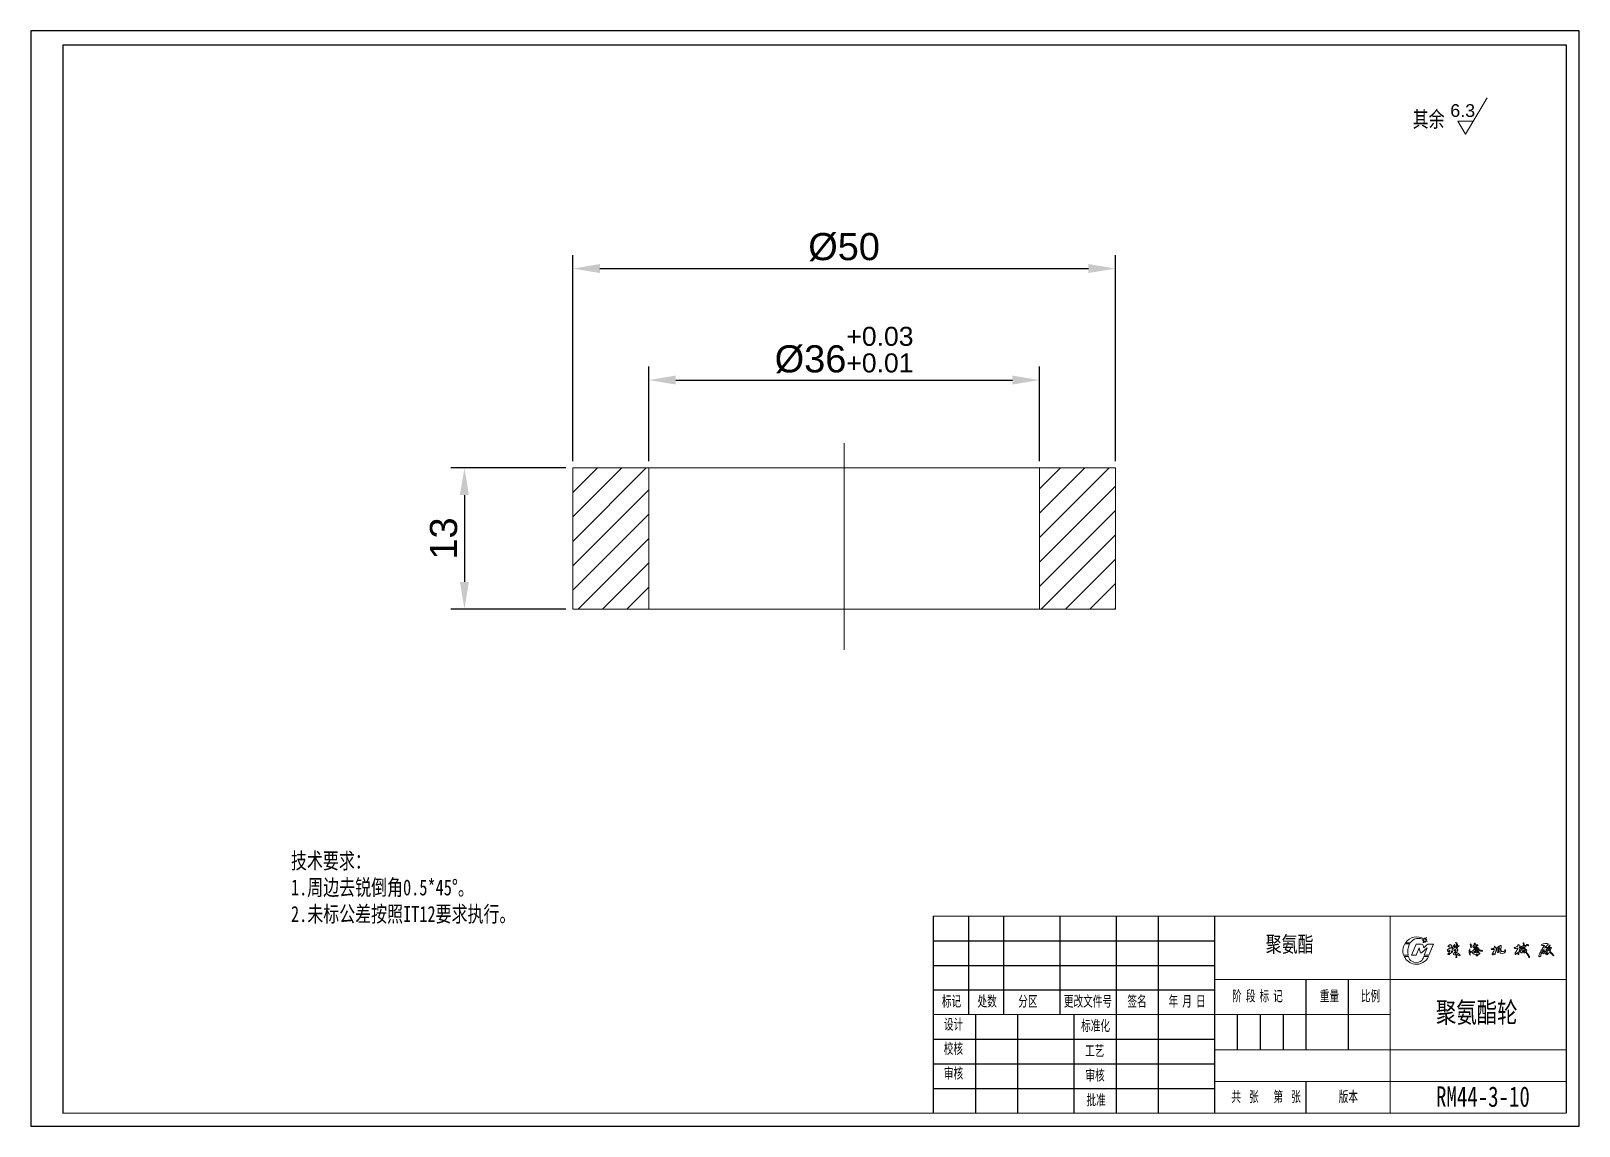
# Model space of a CAD drawing. Header units: millimetres. Extents: x 159963 to 160106, y -90262 to -90161.
import ezdxf

# ---------------------------------------------------------------- set-up
doc = ezdxf.new("R2010")
doc.units = ezdxf.units.MM
doc.linetypes.add('ACAD_ISO04W100', pattern=[30, 24, -3, 0, -3])
for name, color, linetype in [('10', 7, 'Continuous'), ('5', 7, 'Continuous'), ('9', 7, 'Continuous')]:
    doc.layers.add(name, color=color, linetype=linetype)
doc.layers.add('中心线', color=6, linetype='ACAD_ISO04W100', lineweight=0)
doc.layers.add('尺寸线', color=100, linetype='Continuous', lineweight=5)
doc.styles.add('SLDTEXTSTYLE1', font='TXT', dxfattribs={"width": 0.7, "bigfont": 'bigfont'})
doc.styles.get("Standard").update_dxf_attribs({"font": 'arial.ttf'})
doc.dimstyles.new('ISO-25', dxfattribs={"dimtxt": 2.5, "dimasz": 2.5, "dimexe": 1.25, "dimexo": 0.625, "dimtad": 1, "dimtih": 1, "dimtoh": 1, "dimtxsty": 'Standard', "dimcen": 2.5, "dimadec": 0, "dimazin": 0, "dimtfac": 1, "dimtmove": 0, "dimatfit": 3, "dimfxl": 1, "dimarcsym": 0})

# ---------------------------------------------------------------- blocks, each defined once
blk = doc.blocks.new('*D233')
at = {"layer": 'Defpoints', "color": 0, "transparency": 16777216}
for p in [(160013.11, -90201.49), (160003.14, -90214.49), (160013.11, -90214.49)]:
    blk.add_point(p, dxfattribs=at)
at = {"layer": '尺寸线', "color": 0, "lineweight": -2, "transparency": 16777216}
for p, q in [((160012.49, -90201.49), (160001.89, -90201.49)), ((160003.14, -90203.99), (160003.14, -90211.99)), ((160012.49, -90214.49), (160001.89, -90214.49))]:
    blk.add_line(p, q, dxfattribs=at)
at = {"layer": '尺寸线', "color": 0, "transparency": 16777216}
for points in [[(160002.72, -90203.99), (160003.55, -90203.99), (160003.14, -90201.49)], [(160002.72, -90211.99), (160003.55, -90211.99), (160003.14, -90214.49)]]:
    blk.add_solid(points, dxfattribs=at)
at = {"layer": '尺寸线', "color": 0, "transparency": 16777216, "insert": (160001.23, -90207.99), "char_height": 2.5, "attachment_point": 5, "rotation": 90}
blk.add_mtext('13', dxfattribs=at)
blk = doc.blocks.new('*D234')
at = {"layer": 'Defpoints', "color": 0, "transparency": 16777216}
for p in [(160063.11, -90183.13), (160013.11, -90201.49), (160063.11, -90201.49)]:
    blk.add_point(p, dxfattribs=at)
at = {"layer": '尺寸线', "color": 0, "lineweight": -2, "transparency": 16777216}
for p, q in [((160013.11, -90200.86), (160013.11, -90181.88)), ((160063.11, -90200.86), (160063.11, -90181.88)), ((160015.61, -90183.13), (160060.61, -90183.13))]:
    blk.add_line(p, q, dxfattribs=at)
at = {"layer": '尺寸线', "color": 0, "transparency": 16777216}
for points in [[(160015.61, -90182.71), (160015.61, -90183.54), (160013.11, -90183.13)], [(160060.61, -90182.71), (160060.61, -90183.54), (160063.11, -90183.13)]]:
    blk.add_solid(points, dxfattribs=at)
at = {"layer": '尺寸线', "color": 0, "transparency": 16777216, "insert": (160038.11, -90181.15), "char_height": 2.5, "attachment_point": 5}
blk.add_mtext('%%C50', dxfattribs=at)
blk = doc.blocks.new('*D235')
at = {"layer": 'Defpoints', "color": 0, "transparency": 16777216}
for p in [(160056.11, -90193.4), (160020.11, -90201.49), (160056.11, -90201.49)]:
    blk.add_point(p, dxfattribs=at)
at = {"layer": '尺寸线', "color": 0, "lineweight": -2, "transparency": 16777216}
for p, q in [((160020.11, -90200.86), (160020.11, -90192.15)), ((160056.11, -90200.86), (160056.11, -90192.15)), ((160022.61, -90193.4), (160053.61, -90193.4))]:
    blk.add_line(p, q, dxfattribs=at)
at = {"layer": '尺寸线', "color": 0, "transparency": 16777216}
for points in [[(160022.61, -90192.98), (160022.61, -90193.81), (160020.11, -90193.4)], [(160053.61, -90192.98), (160053.61, -90193.81), (160056.11, -90193.4)]]:
    blk.add_solid(points, dxfattribs=at)
at = {"layer": '尺寸线', "color": 0, "transparency": 16777216, "insert": (160038.11, -90190.64), "char_height": 2.5, "attachment_point": 5}
blk.add_mtext('%%C36{\\H0.7x;\\S+0.03^ +0.01;}', dxfattribs=at)

msp = doc.modelspace()

# ---------------------------------------------------------------- hatches: boundary and pattern name
at = {"linetype": 'Continuous', "lineweight": 0}
h = msp.add_hatch(dxfattribs=at)
h.set_pattern_fill('ANSI31', color=4, scale=0.5, angle=3e-322, style=0)
h.paths.add_polyline_path([(160013.112, -90214.489), (160020.112, -90214.489), (160020.112, -90201.489), (160013.112, -90201.489)], flags=0)
h = msp.add_hatch(dxfattribs=at)
h.set_pattern_fill('ANSI31', color=4, scale=0.5, angle=3e-322, style=0)
h.paths.add_polyline_path([(160063.11, -90201.489), (160056.11, -90201.489), (160056.11, -90214.489), (160063.11, -90214.489)], flags=0)

# ---------------------------------------------------------------- linework, layer by layer
at = {"color": 7, "linetype": 'Continuous', "lineweight": 15}
for p, q in [((160095.355, -90170.74), (160097.355, -90167.406)), ((160094.64, -90169.549), (160095.355, -90170.74)), ((160094.64, -90169.549), (160096.07, -90169.549)), ((160013.112, -90214.489), (160013.112, -90201.489)), ((160013.112, -90201.489), (160020.112, -90201.489)), ((160020.112, -90201.489), (160056.11, -90201.489)), ((160020.112, -90214.489), (160020.112, -90201.489)), ((160056.11, -90201.489), (160056.11, -90214.489)), ((160056.11, -90201.489), (160063.11, -90201.489)), ((160063.11, -90201.489), (160063.11, -90214.489)), ((160013.112, -90214.489), (160020.112, -90214.489)), ((160020.112, -90214.489), (160056.11, -90214.489)), ((160056.11, -90214.489), (160063.11, -90214.489))]:
    msp.add_line(p, q, dxfattribs=at)
at = {"layer": '10', "color": 7, "lineweight": 15}
for p, q in [((160088.417, -90242.773), (160088.417, -90251.84)), ((160072.226, -90248.602), (160104.608, -90248.602)), ((160046.321, -90251.84), (160088.417, -90251.84)), ((160088.417, -90251.84), (160088.417, -90260.907)), ((160072.226, -90255.078), (160104.608, -90255.078)), ((160072.226, -90257.998), (160104.608, -90257.998))]:
    msp.add_line(p, q, dxfattribs=at)
at = {"layer": '5', "color": 7, "lineweight": 15}
for p, q in [((160046.321, -90242.773), (160104.608, -90242.773)), ((160046.321, -90242.773), (160104.608, -90242.773)), ((160089.76, -90245.339), (160090.202, -90245.339)), ((160090.255, -90245.236), (160089.827, -90245.236)), ((160090.379, -90246.374), (160090.803, -90245.344)), ((160090.803, -90245.344), (160091.236, -90245.344)), ((160091.405, -90245.035), (160091.502, -90244.971)), ((160091.526, -90245.043), (160091.408, -90245.043)), ((160091.44, -90245.481), (160091.497, -90245.683)), ((160091.46, -90245.208), (160091.526, -90245.043)), ((160091.586, -90245.073), (160091.467, -90245.213)), ((160091.497, -90245.683), (160091.786, -90245.413)), ((160091.535, -90244.902), (160091.547, -90244.812)), ((160091.567, -90244.808), (160091.618, -90244.895)), ((160091.64, -90245.167), (160091.586, -90245.073)), ((160091.618, -90244.895), (160091.748, -90244.733)), ((160091.661, -90245.066), (160091.66, -90245.162)), ((160091.8, -90245.115), (160091.661, -90245.066)), ((160091.756, -90244.737), (160091.676, -90244.922)), ((160091.676, -90244.922), (160091.779, -90244.925)), ((160091.781, -90244.933), (160091.704, -90244.991)), ((160091.704, -90244.991), (160091.811, -90245.098)), ((160091.976, -90245.344), (160092.405, -90245.344)), ((160092.405, -90245.344), (160091.977, -90246.377)), ((160095.799, -90245.349), (160095.825, -90245.335)), ((160095.825, -90245.335), (160095.852, -90245.348)), ((160096.182, -90245.419), (160096.178, -90245.45)), ((160096.231, -90245.378), (160096.182, -90245.419)), ((160096.206, -90245.262), (160096.236, -90245.268)), ((160100.164, -90245.517), (160100.167, -90245.447)), ((160100.651, -90245.251), (160100.66, -90245.225)), ((160100.665, -90245.281), (160100.651, -90245.251)), ((160100.679, -90245.381), (160100.665, -90245.281)), ((160100.767, -90245.478), (160100.79, -90245.5)), ((160100.974, -90245.376), (160100.96, -90245.407)), ((160100.96, -90245.407), (160100.985, -90245.434)), ((160101.162, -90245.457), (160101.15, -90245.424)), ((160103.118, -90245.442), (160103.138, -90245.468)), ((160090.082, -90246.374), (160089.644, -90246.375)), ((160089.705, -90246.488), (160090.099, -90246.488)), ((160090.805, -90246.374), (160090.379, -90246.374)), ((160091.093, -90245.693), (160090.805, -90246.374)), ((160091.216, -90246.159), (160091.093, -90245.693)), ((160091.306, -90246.159), (160091.216, -90246.159)), ((160091.819, -90245.707), (160091.306, -90246.159)), ((160091.518, -90246.488), (160091.951, -90246.488)), ((160091.55, -90246.377), (160091.819, -90245.707)), ((160091.977, -90246.377), (160091.55, -90246.377)), ((160093.719, -90246.313), (160093.728, -90246.286)), ((160093.818, -90245.944), (160093.805, -90245.96)), ((160093.861, -90246.014), (160093.842, -90246.076)), ((160093.857, -90246.116), (160093.907, -90245.969)), ((160093.893, -90245.759), (160093.919, -90245.743)), ((160093.933, -90245.616), (160093.907, -90245.602)), ((160094.086, -90245.738), (160094.115, -90245.742)), ((160094.093, -90246.028), (160094.112, -90246.005)), ((160094.112, -90246.005), (160094.143, -90246.008)), ((160094.251, -90246.314), (160094.231, -90246.292)), ((160094.264, -90245.942), (160094.261, -90245.914)), ((160094.291, -90245.953), (160094.264, -90245.942)), ((160094.305, -90245.558), (160094.317, -90245.583)), ((160094.45, -90245.97), (160094.433, -90245.951)), ((160094.439, -90246.168), (160094.447, -90246.3)), ((160094.458, -90246.135), (160094.457, -90246.114)), ((160094.468, -90246.362), (160094.458, -90246.135)), ((160094.49, -90246.598), (160094.474, -90246.574)), ((160094.512, -90245.616), (160094.485, -90245.605)), ((160094.548, -90246.563), (160094.547, -90246.59)), ((160094.639, -90245.581), (160094.612, -90245.593)), ((160094.872, -90246.386), (160094.86, -90246.41)), ((160095.733, -90245.817), (160095.755, -90245.804)), ((160095.76, -90246.36), (160095.735, -90246.357)), ((160095.759, -90246.156), (160095.756, -90246.185)), ((160095.784, -90246.139), (160095.759, -90246.156)), ((160095.778, -90246.337), (160095.76, -90246.36)), ((160096.01, -90246.119), (160095.991, -90246.1)), ((160096.01, -90246.151), (160096.01, -90246.119)), ((160096.198, -90245.891), (160096.208, -90245.904)), ((160096.263, -90245.688), (160096.216, -90245.871)), ((160096.234, -90246.117), (160096.25, -90246.093)), ((160096.249, -90245.598), (160096.241, -90245.574)), ((160096.26, -90246.03), (160096.281, -90246.016)), ((160096.264, -90245.809), (160096.281, -90245.728)), ((160096.317, -90245.793), (160096.281, -90245.819)), ((160096.297, -90245.83), (160096.315, -90245.816)), ((160096.327, -90245.815), (160096.339, -90245.826)), ((160096.33, -90246.398), (160096.331, -90246.371)), ((160096.445, -90245.896), (160096.435, -90245.962)), ((160096.455, -90246.001), (160096.473, -90245.855)), ((160096.545, -90246.283), (160096.52, -90246.291)), ((160096.647, -90246.24), (160096.636, -90246.269)), ((160096.653, -90246.16), (160096.666, -90246.182)), ((160096.92, -90245.967), (160096.916, -90245.998)), ((160097.735, -90245.838), (160097.719, -90245.821)), ((160097.887, -90245.838), (160097.848, -90245.857)), ((160097.887, -90246.334), (160097.862, -90246.341)), ((160097.983, -90245.833), (160097.957, -90245.817)), ((160098.004, -90246.228), (160097.976, -90246.228)), ((160097.988, -90245.871), (160097.983, -90245.833)), ((160098.011, -90246.267), (160098.004, -90246.228)), ((160098.015, -90245.57), (160098.023, -90245.537)), ((160098.023, -90245.537), (160098.055, -90245.538)), ((160098.076, -90246.283), (160098.046, -90246.299)), ((160098.167, -90245.713), (160098.194, -90245.74)), ((160098.261, -90245.669), (160098.254, -90245.702)), ((160098.308, -90246.127), (160098.34, -90246.13)), ((160098.403, -90245.747), (160098.42, -90245.718)), ((160098.468, -90245.67), (160098.49, -90245.685)), ((160099.998, -90246.293), (160099.974, -90246.317)), ((160100.166, -90246.162), (160100.161, -90246.13)), ((160100.226, -90246.302), (160100.208, -90246.325)), ((160100.312, -90245.727), (160100.338, -90245.737)), ((160100.358, -90245.838), (160100.335, -90245.846)), ((160100.391, -90245.541), (160100.391, -90245.57)), ((160100.488, -90245.709), (160100.407, -90245.793)), ((160100.462, -90246.08), (160100.435, -90246.064)), ((160100.495, -90246.157), (160100.464, -90246.151)), ((160100.48, -90245.813), (160100.525, -90245.765)), ((160100.651, -90245.631), (160100.571, -90245.655)), ((160100.643, -90245.695), (160100.685, -90245.688)), ((160100.651, -90245.982), (160100.645, -90245.952)), ((160100.648, -90245.803), (160100.648, -90245.777)), ((160100.807, -90245.605), (160100.651, -90245.631)), ((160100.688, -90246.068), (160100.663, -90246.083)), ((160100.739, -90246.013), (160100.688, -90246.068)), ((160100.692, -90245.689), (160100.719, -90245.715)), ((160100.724, -90246.08), (160100.775, -90246.071)), ((160100.758, -90245.921), (160100.753, -90245.927)), ((160100.755, -90245.785), (160100.788, -90245.776)), ((160100.885, -90245.875), (160100.889, -90245.908)), ((160100.889, -90245.908), (160100.917, -90245.933)), ((160100.939, -90245.845), (160100.969, -90245.852)), ((160100.976, -90246.008), (160100.959, -90246.035)), ((160101.246, -90246.589), (160101.216, -90246.596)), ((160102.59, -90245.913), (160102.581, -90245.889)), ((160102.585, -90246.131), (160102.59, -90246.099)), ((160102.626, -90246.182), (160102.585, -90246.131)), ((160102.645, -90245.704), (160102.676, -90245.709)), ((160102.753, -90246.182), (160102.728, -90246.204)), ((160102.792, -90245.815), (160102.778, -90245.85)), ((160103.013, -90245.814), (160102.981, -90245.813)), ((160103.057, -90245.646), (160103.045, -90245.679)), ((160103.045, -90245.679), (160103.057, -90245.703)), ((160103.246, -90245.655), (160103.27, -90245.68)), ((159966.141, -90260.907), (160104.61, -90260.907))]:
    msp.add_line(p, q, dxfattribs=at)
for centre, radius, start, end in [((160090.789, -90245.979), 1.212, 148.10678, 199.0712), ((160090.836, -90245.864), 1.188, 53.99854, 148.11308), ((160091.512, -90246.016), 1.474, 152.64769, 194.03749), ((160091.008, -90245.712), 0.891, 56.30183, 147.72417), ((160091.251, -90245.542), 0.199, 17.84837, 94.25997), ((160091.408, -90245.039), 0.00422, 123.59808, 270), ((160091.463, -90245.21), 0.00422, 158.25924, 319.48501), ((160091.558, -90244.813), 0.0105, 30.5695, 172.24527), ((160091.649, -90245.162), 0.0105, 210.0475, 359.33925), ((160091.752, -90244.736), 0.00422, 336.84757, 141.15035), ((160091.779, -90244.929), 0.00422, 306.89987, 88.42974), ((160092, -90245.709), 0.366, 93.88116, 125.93911), ((160091.804, -90245.105), 0.0105, 250.62338, 44.9943), ((160093.824, -90245.508), 0.0407, 90.16643, 177.15274), ((160093.907, -90245.522), 0.0994, 95.00357, 146.77594), ((160093.951, -90245.466), 0.0683, 40.56591, 139.98771), ((160093.815, -90245.799), 0.421, 55.36323, 63.54781), ((160094.357, -90245.322), 0.329, 203.40216, 213.911), ((160094.519, -90245.69), 0.331, 131.13318, 152.18921), ((160094.352, -90245.449), 0.0518, 71.26752, 170.74483), ((160094.06, -90245.287), 0.347, 321.3255, 331.19696), ((160094.332, -90245.424), 0.0438, 316.66988, 32.3132), ((160094.467, -90245.252), 0.0394, 66.69586, 147.69693), ((160094.426, -90245.292), 0.0612, 25.63936, 82.80869), ((160094.189, -90245.443), 0.342, 356.13915, 31.29985), ((160094.478, -90245.331), 0.115, 12.6009, 87.89792), ((160094.467, -90245.478), 0.0636, 288.53917, 10.41098), ((160094.396, -90245.404), 0.218, 346.7386, 26.84101), ((160094.68, -90245.468), 0.0733, 169.41921, 216.93768), ((160095.934, -90245.4), 0.144, 159.05098, 196.84599), ((160096.233, -90245.429), 0.438, 181.72603, 206.7303), ((160095.908, -90245.348), 0.0562, 179.85433, 247.00262), ((160095.652, -90245.541), 0.273, 4.16649, 30.95386), ((160096.376, -90245.641), 0.334, 144.34957, 170.68907), ((160094.22, -90244.392), 2.16, 330.76649, 333.99261), ((160094.595, -90244.377), 1.838, 328.44852, 331.21479), ((160096.224, -90245.373), 0.0895, 239.46341, 298.59173), ((160096.174, -90245.308), 0.0905, 309.16772, 348.94294), ((160095.645, -90245.572), 0.665, 21.79876, 27.21515), ((160096.27, -90245.361), 0.0908, 267.65225, 307.84646), ((160096.411, -90245.747), 0.326, 94.04097, 105.21873), ((160096.548, -90246.004), 0.604, 99.23738, 105.30645), ((160096.446, -90245.468), 0.0605, 29.98959, 85.48529), ((160096.316, -90245.379), 0.192, 315.36404, 341.91805), ((160098.575, -90245.554), 0.0727, 345.38413, 144.80873), ((160100.252, -90245.499), 0.0993, 92.38317, 148.90354), ((160100.196, -90245.5), 0.113, 29.05936, 62.6982), ((160100.091, -90245.745), 0.363, 34.18843, 55.84857), ((160100.674, -90245.267), 0.045, 21.32184, 108.17619), ((160101.483, -90245.306), 0.808, 185.35467, 190.09043), ((160100.634, -90245.475), 0.0606, 323.57903, 26.99106), ((160100.515, -90245.367), 0.232, 356.92747, 29.94288), ((160101.228, -90245.331), 0.484, 185.74219, 197.75807), ((160100.758, -90245.313), 0.19, 279.60894, 299.35701), ((160100.871, -90245.56), 0.0836, 35.28434, 103.784), ((160101, -90245.628), 0.253, 53.71884, 95.69989), ((160101.172, -90245.254), 0.26, 224.06332, 255.8517), ((160101.076, -90245.417), 0.0947, 289.88514, 334.75238), ((160102.765, -90246.12), 0.822, 103.38514, 121.96981), ((160102.421, -90245.367), 0.107, 211.526, 265.05364), ((160102.49, -90245.293), 0.197, 246.3551, 266.49125), ((160102.594, -90245.762), 0.296, 93.92541, 113.05638), ((160102.6, -90245.539), 0.0768, 57.68166, 109.54099), ((160102.77, -90245.876), 0.588, 86.6853, 109.38389), ((160102.945, -90245.8), 0.445, 133.02447, 141.47338), ((160102.827, -90245.498), 0.211, 59.89747, 96.25219), ((160102.715, -90245.263), 0.259, 291.36547, 320.75735), ((160102.89, -90245.366), 0.0663, 292.93388, 49.26034), ((160103.123, -90245.519), 0.0779, 93.49946, 166.2315), ((160102.918, -90245.432), 0.224, 317.14152, 350.82555), ((160090.799, -90245.996), 1.2, 204.25819, 263.22268), ((160090.705, -90246.402), 0.612, 188.07778, 239.36943), ((160090.851, -90245.998), 1.204, 260.74299, 335.98713), ((160090.513, -90246.17), 1.054, 312.06403, 342.41098), ((160093.752, -90245.921), 0.0918, 111.73471, 250.43201), ((160093.506, -90245.355), 0.525, 293.74076, 304.37866), ((160093.802, -90245.847), 0.473, 259.91518, 270.87813), ((160093.59, -90246.281), 0.303, 52.03613, 64.44068), ((160094.579, -90246.901), 1.05, 135.77997, 144.14487), ((160093.822, -90245.586), 0.089, 115.88205, 173.9154), ((160093.81, -90245.465), 0.135, 235.55963, 273.09561), ((160094.18, -90245.601), 0.598, 227.57647, 233.63482), ((160093.906, -90245.95), 0.192, 94.00789, 122.49705), ((160093.841, -90245.965), 0.0357, 171.39316, 285.58996), ((160093.801, -90246.203), 0.118, 274.20871, 318.69402), ((160093.867, -90245.419), 0.187, 254.45682, 282.35154), ((160093.845, -90245.958), 0.0308, 67.96471, 152.63215), ((160093.832, -90246.072), 0.0114, 236.67345, 342.78491), ((160093.724, -90246.075), 0.139, 317.34984, 342.87309), ((160093.851, -90246.011), 0.0114, 342.78491, 91.18323), ((160093.814, -90245.764), 0.171, 284.42988, 294.48738), ((160093.886, -90245.935), 0.0154, 338.4925, 93.47325), ((160094.253, -90246.556), 0.456, 123.39982, 142.88236), ((160093.876, -90245.961), 0.0315, 345.40153, 40.67624), ((160093.756, -90245.684), 0.173, 340.21454, 1.49825), ((160093.79, -90245.639), 0.145, 343.75878, 9.03261), ((160093.523, -90245.368), 0.939, 300.69424, 306.31765), ((160093.917, -90245.937), 0.173, 317.22654, 337.38014), ((160094.05, -90246.009), 0.0467, 262.75607, 335.03996), ((160094.32, -90245.633), 0.256, 170.36434, 204.19773), ((160093.963, -90245.527), 0.122, 328.87571, 9.96208), ((160093.972, -90245.92), 0.135, 321.28638, 0.14287), ((160094.327, -90246.372), 0.351, 125.14715, 135.17814), ((160094.16, -90245.907), 0.0542, 96.06335, 192.77441), ((160093.964, -90245.659), 0.172, 331.4243, 351.08691), ((160094.104, -90246.04), 0.0499, 295.09104, 39.4683), ((160094.212, -90245.716), 0.083, 117.42123, 158.79048), ((160094.228, -90245.854), 0.0984, 90.76751, 143.3679), ((160094.092, -90245.829), 0.0666, 338.26911, 30.74864), ((160094.252, -90245.656), 0.0794, 126.9119, 170.0414), ((160093.823, -90245.411), 0.422, 334.47962, 342.72974), ((160094.128, -90245.536), 0.24, 294.24208, 316.26159), ((160093.929, -90246.198), 0.316, 342.7667, 353.93769), ((160094.294, -90246.249), 0.0535, 96.00648, 160.44021), ((160094.338, -90245.942), 0.382, 256.86891, 284.61724), ((160094.368, -90246.036), 0.162, 99.81165, 131.03223), ((160093.867, -90245.781), 0.592, 315.43317, 324.4382), ((160094.361, -90245.849), 0.125, 235.83347, 305.07277), ((160094.612, -90246.009), 0.436, 127.31067, 135.32762), ((160094.479, -90245.606), 0.181, 145.51709, 164.82413), ((160094.414, -90245.77), 0.211, 93.20974, 117.52757), ((160094.381, -90245.916), 0.0568, 72.56929, 135.4047), ((160094.293, -90245.515), 0.156, 290.38055, 312.91964), ((160096.228, -90247.658), 2.426, 138.66815, 140.81882), ((160094.402, -90245.765), 0.097, 267.43343, 338.97668), ((160094.41, -90245.509), 0.121, 264.95169, 308.03305), ((160094.471, -90245.652), 0.115, 81.92744, 126.67163), ((160094.302, -90245.948), 0.15, 314.20692, 351.58046), ((160094.387, -90246.118), 0.0392, 312.80177, 359.72413), ((160094.427, -90246.144), 0.0143, 191.77564, 274.76943), ((160094.443, -90246.123), 0.0172, 30.37273, 163.99607), ((160094.427, -90246.169), 0.0114, 3.57579, 82.82114), ((160094.435, -90246.3), 0.0114, 264.40984, 3.57579), ((160093.396, -90246.502), 1.08, 356.16, 7.45446), ((160094.5, -90246.456), 0.142, 265.92367, 288.99747), ((160096.366, -90246.052), 1.89, 169.54971, 172.32807), ((160094.23, -90245.648), 0.284, 347.61238, 6.50537), ((160094.71, -90246.403), 0.179, 152.93266, 192.2151), ((160094.627, -90246.516), 0.092, 170.8204, 210.91739), ((160094.278, -90246.472), 0.259, 353.48882, 6.8611), ((160094.573, -90246.378), 0.0605, 53.29979, 111.01202), ((160094.748, -90246.099), 0.192, 166.95309, 194.40932), ((160093.849, -90245.741), 0.778, 336.20184, 340.66322), ((160094.851, -90245.762), 0.48, 233.13321, 244.16571), ((160094.715, -90245.79), 0.133, 159.46151, 185.23184), ((160094.797, -90245.618), 0.282, 220.65354, 233.05021), ((160094.644, -90245.989), 0.0606, 130.87673, 189.16745), ((160095.068, -90245.767), 0.478, 166.56195, 177.22767), ((160094.769, -90245.647), 0.167, 161.24927, 183.02782), ((160094.571, -90245.872), 0.0792, 294.8967, 339.12946), ((160094.561, -90246.558), 0.233, 40.42099, 78.10447), ((160094.667, -90245.324), 0.193, 256.37479, 283.87397), ((160093.959, -90246.085), 0.71, 15.08818, 19.81229), ((160094.655, -90245.407), 0.174, 264.49128, 284.4301), ((160094.216, -90246.939), 0.857, 40.12015, 60.26806), ((160093.976, -90244.527), 1.274, 304.54577, 308.42677), ((160094.726, -90245.579), 0.0687, 52.06811, 100.59966), ((160094.801, -90246.338), 0.0929, 227.82776, 309.58112), ((160095.826, -90246.075), 0.155, 172.67696, 206.24608), ((160095.059, -90245.895), 0.634, 345.35926, 353.68154), ((160096.715, -90246.021), 1.036, 186.8083, 198.94544), ((160095.899, -90246.015), 0.217, 150.43685, 166.48195), ((160095.334, -90245.766), 0.403, 339.33731, 352.68595), ((160095.884, -90245.99), 0.149, 165.44538, 199.15041), ((160095.56, -90245.858), 0.202, 332.22312, 15.46446), ((160095.493, -90244.7), 1.362, 280.54822, 288.24676), ((160095.439, -90246.309), 0.34, 355.24294, 21.39194), ((160095.735, -90245.428), 0.713, 273.97991, 278.85581), ((160096.673, -90245.333), 0.881, 199.4082, 203.32193), ((160095.965, -90246.329), 0.231, 83.52515, 121.48032), ((160095.788, -90245.544), 0.158, 298.71089, 345.13535), ((160095.869, -90245.647), 0.351, 278.35182, 308.34024), ((160096.328, -90245.447), 0.41, 190.29648, 199.45662), ((160096.095, -90246.161), 0.0859, 172.86773, 253.42089), ((160095.546, -90245.765), 0.532, 13.13159, 19.52313), ((160096.099, -90245.609), 0.0496, 224.4428, 331.22424), ((160095.87, -90247.105), 0.885, 70.91261, 76.87081), ((160095.977, -90245.838), 0.137, 322.56195, 347.73017), ((160096.363, -90245.972), 0.272, 144.60088, 157.4718), ((160096.172, -90246.062), 0.0472, 147.82, 225.32738), ((160096.377, -90246.614), 0.627, 91.09513, 113.0134), ((160096.317, -90245.524), 0.599, 252.69997, 262.0361), ((160095.971, -90245.717), 0.195, 330.18511, 347.99972), ((160096.199, -90245.651), 0.0593, 102.74047, 162.33987), ((160096.276, -90246.053), 0.246, 241.49331, 269.79703), ((160096.82, -90246.095), 0.739, 143.38742, 152.8231), ((160096.23, -90245.631), 0.0584, 78.85274, 139.1547), ((160096.337, -90245.999), 0.177, 133.38991, 142.03165), ((160096.243, -90245.756), 0.152, 256.87561, 276.74517), ((160095.87, -90245.483), 0.396, 334.36531, 343.16404), ((160096.455, -90246.091), 0.205, 162.46075, 180.49175), ((160096.266, -90245.88), 0.0274, 257.35369, 8.59842), ((160096.456, -90245.789), 0.218, 135.77568, 152.49696), ((160096.275, -90245.81), 0.0112, 174.36274, 305.45423), ((160096.362, -90246.78), 0.489, 82.33881, 100.222), ((160096.321, -90245.755), 0.0485, 132.13492, 147.01586), ((160096.231, -90246.149), 0.143, 30.60002, 69.33977), ((160096.335, -90245.765), 0.0653, 87.96358, 135.13708), ((160096.304, -90245.839), 0.0112, 128.13944, 185.70466), ((160096.534, -90245.849), 0.242, 177.83307, 186.1836), ((160097.025, -90246.025), 0.822, 145.28134, 151.83317), ((160096.321, -90245.825), 0.0112, 62.84712, 128.13944), ((160096.276, -90245.724), 0.0807, 300.7695, 314.15184), ((160096.382, -90246.37), 0.0595, 208.77301, 271.37545), ((160096.382, -90246.519), 0.157, 86.44899, 109.08666), ((160096.497, -90246.073), 0.334, 110.46738, 119.5821), ((160096.154, -90245.312), 0.429, 295.31345, 303.35768), ((160094.978, -90245.731), 1.418, 343.36215, 345.88869), ((160096.395, -90246.067), 0.0905, 230.0997, 288.7629), ((160096.595, -90245.629), 0.323, 217.59684, 226.2384), ((160096.322, -90245.486), 0.0757, 291.27437, 335.76256), ((160096.299, -90245.653), 0.34, 281.26614, 291.01765), ((160096.413, -90245.841), 0.0464, 206.74106, 293.2294), ((160096.42, -90245.8), 0.0566, 358.35224, 134.77651), ((160096.4, -90246.346), 0.0848, 259.12262, 341.84204), ((160096.439, -90245.755), 0.0979, 48.73299, 120.01574), ((160096.412, -90245.378), 0.141, 261.14893, 286.60528), ((160096.387, -90246.317), 0.0456, 275.85777, 27.63047), ((160096.424, -90245.96), 0.0112, 255.96963, 351.74296), ((160096.396, -90246.111), 0.0507, 304.08962, 16.85772), ((160096.434, -90245.895), 0.0112, 351.74296, 101.99256), ((160096.222, -90246.024), 0.234, 341.9753, 5.65657), ((160096.318, -90245.818), 0.159, 346.49377, 5.8595), ((160096.385, -90246.276), 0.135, 314.57212, 353.66859), ((160096.441, -90245.812), 0.145, 28.24187, 64.4197), ((160096.836, -90246.104), 0.303, 155.57345, 184.64559), ((160096.586, -90246.055), 0.0896, 234.80046, 273.26907), ((160096.567, -90246.122), 0.162, 262.30006, 295.26022), ((160096.594, -90246.068), 0.0953, 74.17181, 110.67067), ((160096.537, -90245.781), 0.0488, 338.24435, 50.47087), ((160096.654, -90245.825), 0.0757, 160.09577, 229.41631), ((160096.538, -90246.495), 0.355, 71.13597, 81.36517), ((160096.675, -90245.435), 0.452, 261.08588, 268.85479), ((160096.657, -90246.294), 0.32, 74.94063, 96.59662), ((160096.841, -90246.271), 0.196, 152.8165, 170.71013), ((160096.461, -90247.593), 1.717, 78.08665, 83.14928), ((160096.902, -90245.591), 0.427, 247.66272, 259.89858), ((160096.806, -90246.059), 0.146, 38.77309, 86.38804), ((160096.856, -90245.891), 0.123, 256.86653, 299.54845), ((160097.763, -90245.828), 0.0443, 88.61056, 171.00204), ((160097.903, -90245.208), 0.651, 255.08217, 265.17792), ((160097.492, -90244.584), 1.23, 282.75949, 289.69337), ((160097.975, -90246.283), 0.164, 142.60953, 185.5261), ((160098.302, -90245.758), 0.73, 227.76456, 232.93961), ((160096.91, -90245.574), 1.115, 326.89245, 332.27689), ((160097.666, -90244.943), 0.921, 283.87896, 288.39849), ((160097.769, -90246.143), 0.224, 301.92472, 337.74683), ((160097.504, -90245.804), 0.488, 323.66249, 352.08888), ((160097.894, -90245.613), 0.129, 275.53426, 19.80089), ((160098.045, -90246.265), 0.0345, 183.7166, 270.64392), ((160097.904, -90245.68), 0.208, 8.57633, 43.3212), ((160097.836, -90246.171), 0.265, 334.88556, 4.48875), ((160098.86, -90246.157), 0.76, 174.6877, 179.49849), ((160098.743, -90246.219), 0.654, 150.74152, 168.3445), ((160098.194, -90245.63), 0.0873, 192.53939, 251.94565), ((160098.298, -90245.853), 0.133, 157.77031, 200.13057), ((160098.089, -90245.742), 0.105, 324.71284, 1.10896), ((160096.74, -90245.794), 1.522, 353.37041, 358.4457), ((160098.462, -90245.984), 0.21, 176.21977, 222.91089), ((160097.883, -90245.791), 0.382, 353.22326, 13.37655), ((160098.381, -90245.829), 0.199, 97.62492, 126.71996), ((160098.284, -90246.032), 0.113, 299.96091, 333.97474), ((160098.317, -90245.537), 0.102, 291.38328, 329.59079), ((160098.63, -90245.933), 0.254, 168.09333, 190.89099), ((160099.688, -90245.961), 1.309, 180.85757, 185.26996), ((160096.569, -90245.503), 1.85, 348.24412, 352.41924), ((160098.176, -90245.224), 0.431, 302.1333, 311.08782), ((160098.203, -90245.456), 0.341, 309.7516, 321.08318), ((160099.057, -90246.413), 1.051, 121.01497, 124.68213), ((160097.823, -90245.819), 0.68, 359.98446, 11.3371), ((160099.694, -90245.853), 1.191, 178.38568, 183.24953), ((160097.574, -90246.009), 0.935, 1.34932, 5.47816), ((160098.778, -90246.017), 0.271, 173.7747, 209.46668), ((160098.317, -90246.465), 0.387, 44.49478, 54.49986), ((160098.717, -90245.695), 0.514, 256.03282, 286.0682), ((160099.709, -90245.789), 1.096, 171.97534, 186.07816), ((160098.454, -90245.985), 0.183, 5.2333, 26.02074), ((160098.337, -90245.505), 0.315, 335.38476, 347.64566), ((160098.684, -90245.969), 0.0469, 179.65304, 263.12671), ((160098.732, -90245.961), 0.0765, 225.36565, 276.03531), ((160098.771, -90245.707), 0.331, 264.62119, 299.72766), ((160098.794, -90245.954), 0.244, 285.56644, 4.42241), ((160098.892, -90245.931), 0.0769, 304.03292, 19.3571), ((160099.028, -90245.954), 0.0799, 97.374, 142.60412), ((160098.975, -90245.922), 0.064, 348.07803, 47.47698), ((160099.888, -90245.69), 0.0506, 164.68104, 236.53228), ((160099.573, -90244.587), 1.122, 283.75338, 299.43994), ((160099.932, -90245.582), 0.166, 244.58666, 279.90362), ((160100.213, -90246.243), 0.299, 168.75715, 188.62986), ((160099.995, -90246.205), 0.114, 226.63108, 258.92644), ((160100.105, -90246.283), 0.21, 133.79354, 152.12619), ((160101.538, -90247.021), 1.811, 146.2824, 150.59117), ((160099.997, -90245.447), 0.301, 263.10676, 289.05182), ((160100.209, -90246.379), 0.228, 132.11322, 157.7573), ((160099.293, -90245.587), 0.854, 329.85284, 336.70089), ((160100.027, -90246.109), 0.105, 285.90802, 322.94314), ((160101.208, -90246.482), 1.261, 146.00988, 153.76073), ((160100.086, -90245.592), 0.14, 273.57476, 301.33654), ((160100.184, -90246.207), 0.0808, 106.80552, 154.70226), ((160100.091, -90245.495), 0.076, 295.73802, 343.67734), ((160100.103, -90245.747), 0.0662, 333.32896, 33.04183), ((160100.398, -90246.202), 0.235, 170.09056, 187.70482), ((160100.279, -90246.236), 0.114, 178.86858, 231.52787), ((160100.162, -90246.22), 0.104, 307.91305, 3.57718), ((160099.606, -90246.065), 0.662, 352.93608, 1.78853), ((160100.735, -90246.166), 0.472, 177.52003, 185.77892), ((160100.452, -90246.029), 0.184, 132.14254, 184.52517), ((160100.412, -90245.679), 0.111, 136.29963, 205.60617), ((160100.384, -90246.003), 0.0607, 40.82293, 171.14546), ((160100.4, -90245.996), 0.0766, 178.40215, 296.86375), ((160100.381, -90245.877), 0.0557, 145.75587, 196.87612), ((160100.313, -90245.498), 0.106, 280.30258, 317.03011), ((160100.416, -90245.753), 0.0799, 120.06604, 168.66267), ((160100.449, -90245.888), 0.103, 113.55705, 151.15416), ((160100.525, -90245.768), 0.171, 117.32381, 150.67009), ((160100.438, -90245.913), 0.0508, 260.33848, 339.3398), ((160100.52, -90245.644), 0.0784, 85.12581, 159.15713), ((160100.599, -90246.111), 0.141, 167.22594, 196.26337), ((160100.489, -90245.822), 0.0124, 136.79223, 219.18543), ((160100.393, -90245.886), 0.103, 334.11276, 33.40374), ((160100.554, -90245.767), 0.0879, 101.59953, 138.47708), ((160100.663, -90246.482), 0.366, 106.59712, 117.29771), ((160100.534, -90245.773), 0.0124, 50.34535, 136.79223), ((160100.423, -90245.168), 0.411, 284.62522, 298.58625), ((160100.524, -90245.651), 0.0323, 291.61523, 331.22067), ((160100.778, -90245.537), 0.327, 223.91936, 233.06684), ((160100.582, -90245.693), 0.0401, 106.57999, 138.65368), ((160100.339, -90246.016), 0.248, 332.27933, 356.40053), ((160100.616, -90245.776), 0.041, 211.8628, 320.3412), ((160100.681, -90246.04), 0.0953, 112.33808, 174.96964), ((160100.606, -90245.363), 0.167, 274.63376, 297.53629), ((160100.707, -90245.727), 0.0777, 162.39629, 220.38071), ((160100.644, -90245.707), 0.0124, 98.9286, 162.02323), ((160100.874, -90246.008), 0.224, 173.2568, 199.67777), ((160100.687, -90245.7), 0.0124, 63.95188, 98.9286), ((160100.727, -90246.092), 0.0124, 100.81612, 189.86149), ((160101.139, -90245.798), 0.517, 214.91395, 222.13171), ((160100.817, -90245.709), 0.0983, 183.43577, 230.57471), ((160100.605, -90245.947), 0.149, 333.79983, 7.70906), ((160100.773, -90245.938), 0.208, 265.22559, 302.16234), ((160100.807, -90245.941), 0.0532, 86.59074, 157.39669), ((160100.832, -90245.769), 0.0913, 84.32528, 129.54923), ((160100.558, -90245.781), 0.23, 1.34784, 20.86675), ((160100.741, -90245.925), 0.15, 283.29535, 322.17982), ((160100.78, -90245.425), 0.182, 278.36914, 309.82239), ((160100.683, -90245.99), 0.163, 13.91894, 38.73773), ((160100.445, -90245.805), 0.415, 358.63909, 17.65342), ((160100.786, -90246.001), 0.0747, 347.88195, 42.25172), ((160101.148, -90245.733), 0.3, 195.79593, 208.35528), ((160100.894, -90246.156), 0.0434, 17.36706, 104.68947), ((160101.981, -90246.393), 1.365, 139.74669, 142.61696), ((160100.813, -90245.86), 0.127, 324.84653, 6.92606), ((160101.552, -90245.871), 0.674, 203.80113, 217.99314), ((160101.712, -90245.715), 0.818, 203.01254, 219.36768), ((160100.866, -90245.935), 0.132, 326.39261, 38.84945), ((160100.722, -90246.568), 0.411, 29.24927, 43.23074), ((160100.191, -90246.828), 1.069, 23.02971, 33.77647), ((160101.557, -90246.182), 0.512, 201.2342, 216.21796), ((160100.878, -90246.708), 0.348, 29.13681, 40.08432), ((160102.281, -90245.629), 1.354, 215.24554, 219.50841), ((160101.282, -90246.519), 0.102, 191.22426, 229.74851), ((160101.062, -90246.558), 0.187, 350.69717, 21.33761), ((160102.188, -90246.445), 0.0832, 144.17237, 214.89385), ((160102.175, -90246.409), 0.0995, 236.57187, 353.53592), ((160101.648, -90246.13), 0.542, 330.5705, 344.60798), ((160103.472, -90246.781), 1.396, 150.49191, 158.70448), ((160104.034, -90246.878), 1.943, 144.39322, 156.18351), ((160102.879, -90246.507), 0.611, 156.17451, 171.84725), ((160101.613, -90245.903), 0.792, 333.14693, 340.4125), ((160102.633, -90246.215), 0.278, 149.57008, 170.24812), ((160101.892, -90245.675), 0.641, 321.42723, 333.3333), ((160102.676, -90246.14), 0.231, 126.85048, 184.77042), ((160102.529, -90246.173), 0.0841, 170.36269, 258.35962), ((160104.055, -90246.718), 1.872, 142.57197, 148.72607), ((160102.609, -90245.994), 0.147, 128.70562, 167.67336), ((160102.476, -90246.183), 0.0807, 296.26699, 7.90397), ((160102.521, -90246.065), 0.186, 70.99544, 91.21424), ((160102.613, -90245.995), 0.0848, 105.64458, 152.31163), ((160102.912, -90246.133), 0.358, 175.57336, 186.27583), ((160102.726, -90246.16), 0.18, 119.67298, 162.09876), ((160102.309, -90245.42), 0.305, 328.24474, 340.39086), ((160102.577, -90246.024), 0.0764, 279.859, 329.55007), ((160102.508, -90246.409), 0.256, 32.44039, 62.65213), ((160102.814, -90246.337), 0.377, 82.49047, 117.89979), ((160102.635, -90246.006), 0.0571, 277.86904, 342.46026), ((160102.691, -90245.699), 0.0459, 103.22258, 185.78051), ((160102.904, -90245.768), 0.235, 142.55764, 165.52461), ((160102.813, -90245.685), 0.136, 124.03824, 166.83196), ((160102.666, -90246.168), 0.146, 28.2798, 80.59196), ((160102.605, -90245.835), 0.238, 45.42807, 61.96929), ((160102.864, -90246.156), 0.181, 219.82796, 272.67461), ((160102.812, -90246.186), 0.0858, 192.14943, 281.43708), ((160103.116, -90245.903), 0.503, 127.55775, 138.95119), ((160102.666, -90246.086), 0.129, 312.22426, 354.53917), ((160102.788, -90245.619), 0.0494, 250.82895, 328.87951), ((160102.819, -90245.823), 0.049, 213.84895, 289.59587), ((160102.764, -90245.71), 0.11, 284.86175, 320.05275), ((160102.815, -90246.221), 0.0508, 285.82337, 359.73893), ((160102.871, -90245.742), 0.106, 57.89123, 112.61628), ((160102.762, -90246.301), 0.438, 62.90644, 80.31864), ((160102.764, -90245.628), 0.173, 298.95203, 321.00139), ((160102.797, -90246.031), 0.0941, 344.00346, 45.24173), ((160101.818, -90246.017), 1.067, 348.99341, 354.35643), ((160102.808, -90246.211), 0.142, 297.09266, 351.0472), ((160102.71, -90246.071), 0.178, 343.37318, 4.79056), ((160102.873, -90245.681), 0.0622, 295.25267, 27.83355), ((160103.022, -90246.23), 0.0746, 132.8218, 182.25923), ((160103.041, -90245.76), 0.0801, 173.56539, 221.70524), ((160102.988, -90245.965), 0.0595, 19.14625, 116.08979), ((160103.658, -90245.885), 0.71, 158.37591, 169.09229), ((160103.004, -90246.127), 0.0581, 236.10494, 304.29465), ((160103.171, -90245.649), 0.174, 149.67755, 171.63458), ((160103.075, -90245.881), 0.0909, 72.4547, 132.90662), ((160103.111, -90245.565), 0.0907, 134.76416, 177.12423), ((160102.216, -90245.269), 1.222, 312.19317, 316.66432), ((160103.103, -90245.931), 0.0606, 193.22324, 255.94484), ((160102.638, -90245.446), 0.465, 334.51803, 342.68356), ((160103.196, -90246.028), 0.354, 102.49944, 113.25453), ((160103.031, -90245.942), 0.0747, 320.17858, 12.47358), ((160102.235, -90245.865), 0.87, 356.01313, 4.70489), ((160102.816, -90246.606), 0.576, 49.86849, 59.86227), ((160103.177, -90245.755), 0.0923, 86.97612, 128.36632), ((160102.762, -90245.944), 0.397, 347.3147, 356.93361), ((160104.1, -90245.184), 1.273, 221.73635, 227.72098), ((160103.032, -90245.893), 0.146, 330.1538, 9.64947), ((160103.348, -90245.83), 0.177, 149.89594, 192.59769), ((160103.223, -90245.733), 0.0812, 73.34155, 120.35971), ((160105.31, -90244.141), 2.934, 223.64523, 226.8958), ((160103.178, -90245.645), 0.0979, 280.20216, 339.20847), ((160099.209, -90250.071), 5.642, 42.33545, 44.36126), ((160102.746, -90246.947), 0.868, 45.44785, 49.88656), ((160103.536, -90246.263), 0.193, 199.81102, 248.88841), ((160102.236, -90247.445), 1.639, 39.85673, 45.75202), ((160103.451, -90246.402), 0.0441, 291.03733, 9.09892), ((160090.833, -90246.028), 1.002, 243.98588, 292.70965)]:
    msp.add_arc(centre, radius, start, end, dxfattribs=at)
at = {"layer": '9', "color": 7}
for p, q in [((160105.808, -90161.243), (159963.209, -90161.243)), ((159963.209, -90161.243), (159963.209, -90262.106)), ((160105.808, -90262.106), (160105.808, -90161.243)), ((159966.141, -90162.53), (160104.61, -90162.53)), ((159966.141, -90162.53), (159966.141, -90260.907)), ((160104.61, -90162.53), (160104.61, -90260.907)), ((160046.321, -90242.773), (160046.321, -90260.907)), ((160049.559, -90242.773), (160049.559, -90251.84)), ((160052.797, -90242.773), (160052.797, -90251.84)), ((160057.978, -90242.773), (160057.978, -90251.84)), ((160063.159, -90242.773), (160063.159, -90260.907)), ((160067.045, -90242.773), (160067.045, -90260.907)), ((160072.226, -90242.773), (160072.226, -90260.907)), ((160046.321, -90245.04), (160072.226, -90245.04)), ((160046.321, -90247.307), (160072.226, -90247.307)), ((160046.321, -90249.574), (160072.226, -90249.574)), ((160080.645, -90248.602), (160080.645, -90255.078)), ((160084.531, -90248.602), (160084.531, -90255.078)), ((160050.206, -90251.84), (160050.206, -90260.907)), ((160054.092, -90251.84), (160054.092, -90260.907)), ((160059.273, -90251.84), (160059.273, -90260.907)), ((160074.331, -90251.84), (160074.331, -90255.078)), ((160076.436, -90251.84), (160076.436, -90255.078)), ((160078.54, -90251.84), (160078.54, -90255.078)), ((160046.321, -90254.107), (160072.226, -90254.107)), ((160046.321, -90256.374), (160072.226, -90256.374)), ((160080.645, -90257.998), (160080.645, -90260.907)), ((160046.321, -90258.64), (160072.226, -90258.64)), ((159963.209, -90262.106), (160105.808, -90262.106))]:
    msp.add_line(p, q, dxfattribs=at)
at = {"layer": '中心线'}
msp.add_line((160038.111, -90199.209), (160038.111, -90218.255), dxfattribs=at)

# ---------------------------------------------------------------- texts
at = {"attachment_point": 1}
for s, width, gutter_width, insert, char_height in [('{\\fHYSWLongFangSong|b0|i0|c134|p2;其余}', 68.98912, 2.94, (160090.483, -90168.632), 1.47), ('{\\fHYSWLongFangSong|b0|i0|c134|p2;技术要求：\\P1.周边去锐倒角0.5*45%%D。\\P2.未标公差按照IT12要求执行。}', 493.97592, 2.94, (159987.162, -90236.939), 1.47), ('{\\fHYSWLongFangSong|b0|i0|c134|p2;聚氨酯轮}', 575.65939, 2.94, (160092.619, -90250.703), 1.8816), ('{\\fHYSWLongFangSong|b0|i0|c134|p2;RM44-3-10}', 100.74039, 0.514, (160092.637, -90258.454), 1.8816)]:
    msp.add_mtext_dynamic_manual_height_columns(s, width=width, gutter_width=gutter_width, heights=[0], dxfattribs=dict(at, insert=insert, char_height=char_height))
at = {"color": 7, "linetype": 'Continuous', "lineweight": 15, "insert": (160093.95, -90167.988), "char_height": 1.176, "attachment_point": 1}
msp.add_mtext_dynamic_manual_height_columns('6.3', width=2.1196, gutter_width=7.35, heights=[0], dxfattribs=at)
at = {"insert": (160076.943, -90244.621), "char_height": 1.8816, "width": 575.65939, "attachment_point": 1}
msp.add_mtext('{\\fHYSWLongFangSong|b0|i0|c134|p2;\\H0.78125x;聚氨酯    \\fSimSun|b0|i0|c134|p2;\\H1.28x; }', dxfattribs=at)
at = {"layer": '9', "color": 7, "char_height": 0.97601, "attachment_point": 2, "style": 'SLDTEXTSTYLE1'}
for s, insert in [('{\\fHYSWLongFangSong|b0|i0|c134|p2;阶 段 标 记}', (160076.188, -90249.635)), ('{\\fHYSWLongFangSong|b0|i0|c134|p2;重量}', (160082.826, -90249.635)), ('{\\fHYSWLongFangSong|b0|i0|c134|p2;比例}', (160086.596, -90249.635)), ('{\\fHYSWLongFangSong|b0|i0|c134|p2;标记}', (160048.004, -90250.122)), ('{\\fHYSWLongFangSong|b0|i0|c134|p2;处数}', (160051.285, -90250.122)), ('{\\fHYSWLongFangSong|b0|i0|c134|p2;分区}', (160055.042, -90250.122)), ('{\\fHYSWLongFangSong|b0|i0|c134|p2;更改文件号}', (160060.571, -90250.122)), ('{\\fHYSWLongFangSong|b0|i0|c134|p2;签名}', (160065.09, -90250.122)), ('{\\fHYSWLongFangSong|b0|i0|c134|p2;年 月 日}', (160069.703, -90250.122)), ('{\\fHYSWLongFangSong|b0|i0|c134|p2;设计}', (160048.195, -90252.24)), ('{\\fHYSWLongFangSong|b0|i0|c134|p2;标准化}', (160061.273, -90252.372)), ('{\\fHYSWLongFangSong|b0|i0|c134|p2;校核}', (160048.179, -90254.477)), ('{\\fHYSWLongFangSong|b0|i0|c134|p2;工艺}', (160061.189, -90254.68)), ('{\\fHYSWLongFangSong|b0|i0|c134|p2;审核}', (160048.196, -90256.753)), ('{\\fHYSWLongFangSong|b0|i0|c134|p2;审核}', (160061.222, -90256.941)), ('{\\fHYSWLongFangSong|b0|i0|c134|p2;批准}', (160061.317, -90259.218)), ('{\\fHYSWLongFangSong|b0|i0|c134|p2;共  张}', (160075.04, -90258.903)), ('{\\fHYSWLongFangSong|b0|i0|c134|p2;第  张}', (160078.921, -90258.903)), ('{\\fHYSWLongFangSong|b0|i0|c134|p2;版本}', (160084.559, -90258.903))]:
    msp.add_mtext(s, dxfattribs=dict(at, insert=insert))

# ---------------------------------------------------------------- dimensions: what is measured, and where the dimension line sits
at = {"layer": '尺寸线'}
for base, p1, p2, text, picture, middle in [((160063.11, -90183.126), (160013.112, -90201.489), (160063.11, -90201.489), '%%C<>', '*D234', (160038.111, -90181.155)), ((160056.11, -90193.396), (160020.112, -90201.489), (160056.11, -90201.489), '%%C<>{\\H0.7x;\\S+0.03^ +0.01;}', '*D235', (160038.111, -90190.642))]:
    dim = msp.add_linear_dim(base=base, p1=p1, p2=p2, text=text, dimstyle='ISO-25', override={"dimtih": 0, "dimtmove": 1}, dxfattribs=at)
    dim.commit()
    dim.dimension.update_dxf_attribs({"geometry": picture, "text_midpoint": middle})
dim = msp.add_linear_dim(base=(160003.137, -90214.489), p1=(160013.112, -90201.489), p2=(160013.112, -90214.489), angle=90, dimstyle='ISO-25', override={"dimtih": 0, "dimtmove": 1}, dxfattribs=at)
dim.commit()
dim.dimension.update_dxf_attribs({"geometry": '*D233', "text_midpoint": (160001.235, -90207.989)})

doc.saveas('drawing.dxf')
